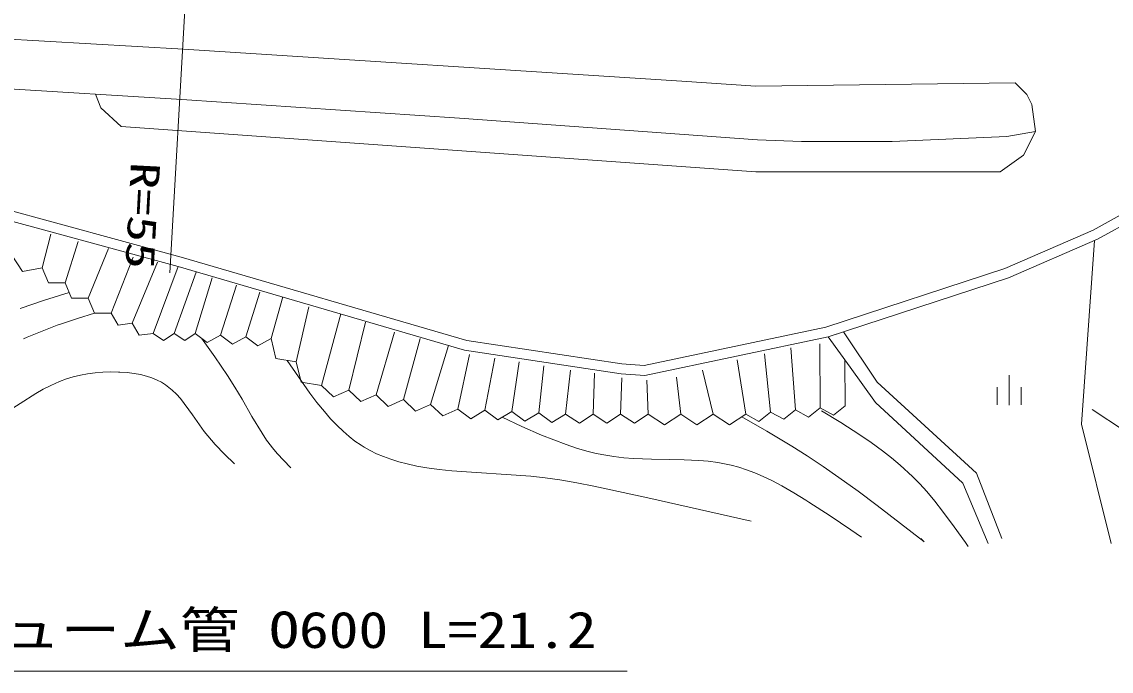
# Model space of a CAD drawing. Units: millimetres, scale not verified. Extents: x 40000 to 680002, y 20000 to 380001.
# Drawn here: x 464344 to 519128, y 274162 to 306847 of the extents above; entities that cross this region are included whole.
import ezdxf
from ezdxf.enums import TextEntityAlignment as Align

# ---------------------------------------------------------------- set-up
doc = ezdxf.new("R2010")
doc.units = ezdxf.units.MM
doc.header["$LTSCALE"] = 1000
for name, color, linetype, lineweight in [('M-BGD', 7, 'Continuous', 13), ('M-BMK-LINE', 2, 'Continuous', 13), ('M-STR-HTXT', 7, 'Continuous', 13)]:
    doc.layers.add(name, color=color, linetype=linetype, lineweight=lineweight)
doc.styles.add('ＭＳ ゴシック', font='')
doc.styles.get('ＭＳ ゴシック').set_extended_font_data('MS Gothic')

# ---------------------------------------------------------------- blocks, each defined once
blk = doc.blocks.new('BUHIN6')
at = {"color": 7, "linetype": 'Continuous', "lineweight": 13}
for p, q in [((228, 576), (956, 47)), ((-607, 441), (607, -441)), ((-477, -395), (252, -924))]:
    blk.add_line(p, q, dxfattribs=at)

msp = doc.modelspace()

# ---------------------------------------------------------------- linework, layer by layer
at = {"layer": 'M-BGD'}
for p, q in [((457487, 306320), (472473, 305474)), ((472473, 305474), (497535, 303865)), ((458588, 303780), (472389, 302934)), ((497535, 303865), (501260, 303611)), ((501260, 303611), (514299, 303780)), ((514299, 303780), (514891, 303188)), ((468056, 303200), (468325, 302510)), ((514891, 303188), (515145, 302680)), ((468325, 302510), (469341, 301579)), ((472389, 302934), (486359, 302002)), ((515145, 302680), (515315, 301325)), ((486359, 302002), (501345, 300902)), ((469341, 301579), (501260, 299293)), ((513875, 301071), (515315, 301325)), ((515315, 301325), (514722, 300140)), ((501345, 300902), (503546, 300817)), ((503546, 300817), (508118, 300817)), ((508118, 300817), (513875, 301071)), ((514722, 300140), (513537, 299293)), ((501260, 299293), (512775, 299293)), ((513537, 299293), (512775, 299293)), ((458857, 298679), (472351, 295005)), ((458739, 298193), (472215, 294524)), ((518225, 296355), (521866, 298387)), ((518447, 295906), (522088, 297938)), ((465361, 294467), (465809, 296151)), ((513782, 294427), (518225, 296355)), ((513960, 293959), (518447, 295906)), ((518292, 295839), (517626, 286595)), ((466518, 293705), (467176, 295785)), ((467675, 292943), (468697, 295433)), ((463837, 295102), (464387, 294277)), ((468833, 292181), (469942, 295004)), ((469891, 291673), (471168, 294755)), ((472351, 295005), (486721, 290808)), ((464387, 294277), (465361, 294467)), ((465361, 294467), (465685, 293701)), ((470949, 291165), (472215, 294524)), ((472007, 291165), (473121, 294240)), ((472215, 294524), (486613, 290318)), ((504771, 291480), (513782, 294427)), ((465685, 293701), (466518, 293705)), ((466518, 293705), (466843, 292939)), ((473066, 291165), (473920, 293956)), ((504901, 290996), (513960, 293959)), ((474336, 291081), (475145, 293583)), ((475606, 290996), (476317, 293246)), ((466843, 292939), (467675, 292943)), ((467675, 292943), (468000, 292177)), ((476876, 290911), (477471, 292997)), ((468000, 292177), (468833, 292181)), ((468833, 292181), (469192, 291575)), ((478146, 289726), (478785, 292500)), ((479416, 288540), (480383, 292145)), ((469192, 291575), (469891, 291673)), ((469891, 291673), (470250, 291067)), ((480787, 288303), (481626, 291737)), ((495637, 289552), (504771, 291480)), ((470250, 291067), (470949, 291165)), ((470949, 291165), (471478, 290812)), ((471478, 290812), (472007, 291165)), ((472007, 291165), (472536, 290812)), ((472536, 290812), (473066, 291165)), ((473066, 291165), (473672, 290700)), ((473672, 290700), (474336, 291081)), ((474336, 291081), (474942, 290615)), ((474942, 290615), (475606, 290996)), ((475606, 290996), (476212, 290530)), ((476212, 290530), (476876, 290911)), ((476876, 290911), (477116, 289895)), ((482159, 288066), (483082, 291222)), ((495672, 289048), (504901, 290996)), ((505663, 291250), (504901, 290996)), ((504901, 290996), (506001, 289472)), ((505663, 291250), (507356, 288710)), ((483531, 287829), (484378, 290902)), ((484902, 287592), (485798, 290547)), ((486721, 290808), (494523, 289632)), ((503249, 287313), (503017, 290430)), ((504498, 287419), (504471, 290640)), ((477116, 289895), (478146, 289726)), ((486274, 287355), (486859, 290103)), ((486613, 290318), (494487, 289133)), ((486613, 290318), (494487, 289133)), ((487628, 287292), (488132, 289916)), ((500752, 287101), (500319, 289837)), ((502001, 287207), (501691, 290139)), ((505747, 287524), (505727, 289837)), ((478146, 289726), (478386, 288710)), ((488983, 287228), (489349, 289729)), ((490338, 287165), (490603, 289523)), ((491693, 287101), (491933, 289317)), ((494523, 289632), (495637, 289552)), ((499115, 287101), (498580, 289317)), ((506001, 289472), (507271, 287694)), ((493075, 287101), (493150, 289167)), ((494458, 287101), (494517, 288924)), ((494487, 289133), (495672, 289048)), ((494487, 289133), (495672, 289048)), ((495841, 287101), (495771, 288811)), ((497478, 287101), (497269, 288961)), ((478386, 288710), (479416, 288540)), ((479416, 288540), (480023, 287965)), ((480023, 287965), (480787, 288303)), ((480787, 288303), (481394, 287728)), ((507356, 288710), (512351, 284138)), ((507356, 288710), (512351, 284138)), ((481394, 287728), (482159, 288066)), ((482159, 288066), (482766, 287491)), ((482766, 287491), (483531, 287829)), ((483531, 287829), (484137, 287254)), ((505747, 287948), (505747, 287524)), ((507271, 287694), (511674, 283630)), ((484137, 287254), (484902, 287592)), ((484902, 287592), (485509, 287017)), ((485509, 287017), (486274, 287355)), ((486274, 287355), (486930, 286872)), ((486930, 286872), (487628, 287292)), ((487628, 287292), (488285, 286808)), ((488285, 286808), (488983, 287228)), ((488983, 287228), (489639, 286745)), ((489639, 286745), (490338, 287165)), ((490338, 287165), (490994, 286681)), ((490994, 286681), (491693, 287101)), ((491693, 287101), (492384, 286640)), ((492384, 286640), (493075, 287101)), ((493075, 287101), (493767, 286640)), ((493767, 286640), (494458, 287101)), ((494458, 287101), (495149, 286640)), ((495149, 286640), (495841, 287101)), ((495841, 287101), (496659, 286556)), ((496659, 286556), (497478, 287101)), ((497478, 287101), (498296, 286556)), ((498296, 286556), (499115, 287101)), ((499115, 287101), (499933, 286556)), ((499933, 286556), (500752, 287101)), ((500752, 287101), (501411, 286738)), ((501411, 286738), (502001, 287207)), ((502001, 287207), (502660, 286844)), ((502660, 286844), (503249, 287313)), ((503249, 287313), (503909, 286949)), ((503909, 286949), (504498, 287419)), ((504498, 287419), (505158, 287055)), ((505158, 287055), (505747, 287524)), ((519802, 286254), (518165, 287333)), ((517626, 286595), (519125, 280582)), ((512351, 284138), (513621, 280836)), ((511674, 283630), (512944, 280582)), ((509557, 280836), (509727, 280666))]:
    msp.add_line(p, q, dxfattribs=at)
for points in [[(466724, 293219), (465489, 292828), (464259, 292417)], [(468000, 292177), (467143, 291914), (466283, 291629), (466124, 291572), (465369, 291282), (464611, 290970), (464436, 290896)], [(473388, 290918), (474045, 289990), (474686, 289050), (475064, 288462), (475432, 287853), (475920, 286988), (476424, 286135), (476651, 285796), (476894, 285469), (476931, 285422), (477210, 285097), (477511, 284776), (477878, 284405)], [(477691, 289801), (478254, 288971), (478828, 288162), (479188, 287685), (479559, 287228), (479876, 286867), (480203, 286524), (480499, 286242), (480812, 285971), (481098, 285748), (481402, 285538), (481554, 285443), (481857, 285270), (482179, 285111), (482528, 284962), (482895, 284827), (483300, 284701), (483724, 284591), (484207, 284487), (484709, 284401), (485332, 284317), (485965, 284252), (489938, 283977), (490669, 283894), (491400, 283791), (492260, 283646), (493110, 283483), (495818, 282885), (501023, 281716)], [(475033, 284603), (474542, 285081), (474063, 285575), (473516, 286220), (472925, 287057), (472317, 287882), (472120, 288104), (471911, 288309), (471577, 288574), (471371, 288701), (471144, 288817), (470887, 288922), (470620, 289010), (470314, 289087), (470001, 289145), (469642, 289190), (469269, 289216), (469207, 289218), (468817, 289227), (468419, 289216), (468034, 289184), (467654, 289133), (467288, 289064), (466928, 288975), (466584, 288870), (466238, 288743), (465801, 288549), (465422, 288352), (465045, 288133), (463470, 287135)], [(504562, 287270), (505526, 286674), (506485, 286057), (507058, 285667), (507624, 285256), (508081, 284902), (508523, 284533), (509134, 283968), (509500, 283592), (509851, 283202), (510254, 282721), (510649, 282219), (511228, 281435), (511793, 280638), (511932, 280439)], [(488503, 286940), (489490, 286484), (490480, 286049), (491095, 285799), (491714, 285569), (492234, 285396), (492759, 285244), (493230, 285126), (493706, 285029), (494117, 284963), (494612, 284906), (495111, 284868), (496007, 284835), (496916, 284822), (497652, 284807), (498384, 284771), (498861, 284730), (499343, 284667), (500021, 284533), (500402, 284430), (500788, 284304), (501207, 284145), (501620, 283967), (502090, 283739), (502563, 283489), (503169, 283139), (503765, 282773), (503927, 282671), (504987, 281980), (506037, 281272), (506571, 280908)], [(500553, 286969), (501813, 286235), (503062, 285485), (503838, 284995), (504637, 284467), (505434, 283916), (506398, 283221), (507351, 282509), (509709, 280684)]]:
    msp.add_lwpolyline(points, dxfattribs=at)
at = {"layer": 'M-BMK-LINE'}
msp.add_line((472643, 309199), (471796, 294213), dxfattribs=at)
at = {"layer": 'M-STR-HTXT'}
for p in [(494780, 274162), (485354, 274162)]:
    msp.add_line(p, (460208, 274162), dxfattribs=at)

# ---------------------------------------------------------------- block references
at = {"layer": 'M-BGD', "rotation": 305.97028}
msp.add_blockref('BUHIN6', (514001, 288310), dxfattribs=at)

# ---------------------------------------------------------------- texts
at = {"layer": 'M-BGD', "style": 'ＭＳ ゴシック', "width": 1.35}
msp.add_text('R=55', height=1466, rotation=267, dxfattribs=at).set_placement((469399, 299842), align=Align.BOTTOM_LEFT)
at = {"layer": 'M-STR-HTXT', "style": 'ＭＳ ゴシック', "width": 1.2}
msp.add_text('ヒューム管 O600 L=21.2', height=1833, dxfattribs=at).set_placement((460289, 274781), align=Align.BOTTOM_LEFT)

doc.saveas('drawing.dxf')
